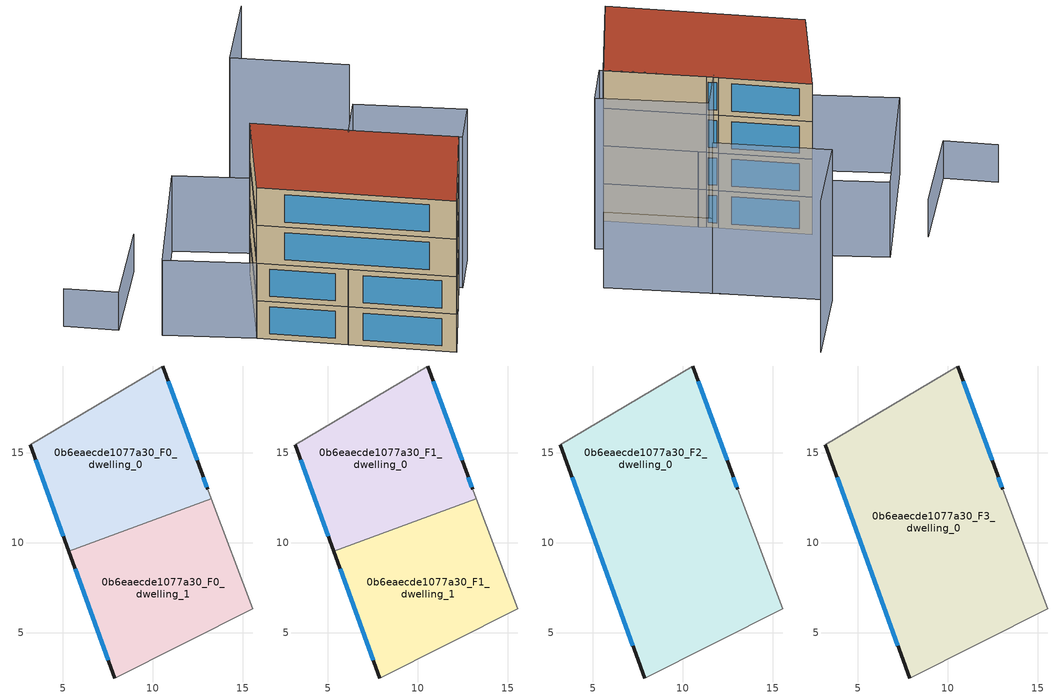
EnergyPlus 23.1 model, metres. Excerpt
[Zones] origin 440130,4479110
0b6eaecde1077a30_F0_dwelling_0
 floor ground (EU_floor_Construction): 10.57,19.84 12.77,13.76 13.05,12.97 13.25,12.46 5.32,9.53 3.19,15.44 z0
 wall outside (EU_wall_Construction): 13.05,12.97 12.77,13.76 10.57,19.84 / 3.19,15.44 5.32,9.53 z0:3
 wall adiabatic (EU_wall_Construction): 13.25,12.46 13.05,12.97 / 10.57,19.84 3.19,15.44 z0:3
 wall to 0b6eaecde1077a30_F0_dwelling_1 (EU_wall_Construction): 5.32,9.53 13.25,12.46 z0:3
 window (EU_Window_Construction): 12.47,14.6 10.87,18.99 / 13.01,13.08 12.81,13.65 / 3.48,14.62 5.03,10.35 z0.42:2.58
0b6eaecde1077a30_F0_dwelling_1
 floor ground (EU_floor_Construction): 13.25,12.46 15.55,6.33 7.87,2.47 5.32,9.53 z0
 wall outside (EU_wall_Construction): 5.32,9.53 7.87,2.47 z0:3
 wall adiabatic (EU_wall_Construction): 7.87,2.47 15.55,6.33 13.25,12.46 z0:3
 window (EU_Window_Construction): 5.68,8.55 7.52,3.45 z0.42:2.58
0b6eaecde1077a30_F1_dwelling_0
 floor to 0b6eaecde1077a30_F0_dwelling_0 (EU_floor_Construction): 10.56,19.84 12.77,13.76 13.05,12.97 13.25,12.46 5.32,9.53 3.19,15.44 z3
 wall outside (EU_wall_Construction): 13.05,12.97 12.77,13.76 10.57,19.84 / 3.19,15.44 5.32,9.53 z3:6
 wall adiabatic (EU_wall_Construction): 13.25,12.46 13.05,12.97 / 10.57,19.84 3.19,15.44 z3:6
 wall to 0b6eaecde1077a30_F1_dwelling_1 (EU_wall_Construction): 5.32,9.53 13.25,12.46 z3:6
 window (EU_Window_Construction): 12.47,14.6 10.87,18.99 / 13.01,13.08 12.81,13.65 / 3.48,14.62 5.03,10.35 z3.42:5.58
0b6eaecde1077a30_F1_dwelling_1
 floor to 0b6eaecde1077a30_F0_dwelling_1 (EU_floor_Construction): 13.25,12.46 15.55,6.33 7.87,2.47 5.32,9.53 z3
 wall outside (EU_wall_Construction): 5.32,9.53 7.87,2.47 z3:6
 wall adiabatic (EU_wall_Construction): 7.87,2.47 15.55,6.33 13.25,12.46 z3:6
 window (EU_Window_Construction): 5.68,8.55 7.52,3.45 z3.42:5.58
0b6eaecde1077a30_F2_dwelling_0
 floor to 0b6eaecde1077a30_F1_dwelling_0 (EU_floor_Construction): 10.56,19.84 12.77,13.76 13.05,12.97 13.25,12.46 5.32,9.53 3.19,15.44 z6
 floor to 0b6eaecde1077a30_F1_dwelling_1 (EU_floor_Construction): 13.25,12.46 15.55,6.33 7.87,2.47 5.32,9.53 z6
 wall outside (EU_wall_Construction): 3.19,15.44 7.87,2.47 / 13.05,12.97 12.77,13.76 10.57,19.84 z6:9
 wall adiabatic (EU_wall_Construction): 7.87,2.47 15.55,6.33 13.05,12.97 / 10.57,19.84 3.19,15.44 z6:9
 window (EU_Window_Construction): 3.84,13.64 7.22,4.27 / 12.47,14.6 10.87,18.99 / 13.01,13.08 12.81,13.65 z6.42:8.58
0b6eaecde1077a30_F3_dwelling_0
 floor to 0b6eaecde1077a30_F2_dwelling_0 (EU_floor_Construction): 10.56,19.84 12.77,13.76 13.05,12.97 15.55,6.33 7.87,2.47 3.19,15.44 z9
 wall outside (EU_wall_Construction): 3.19,15.44 7.87,2.47 / 13.05,12.97 12.77,13.76 10.57,19.84 z9:12
 wall adiabatic (EU_wall_Construction): 7.87,2.47 15.55,6.33 13.05,12.97 / 10.57,19.84 3.19,15.44 z9:12
 window (EU_Window_Construction): 3.84,13.64 7.22,4.27 / 12.47,14.6 10.87,18.99 / 13.01,13.08 12.81,13.65 z9.42:11.58
 roof outside (EU_roof_Construction): 15.55,6.33 13.05,12.97 12.77,13.76 10.57,19.84 3.19,15.44 7.87,2.47 z12
shading: 20.64,17.4 17.69,25.08 / 17.69,25.08 24.13,27.55 / 16.06,14.74 19.1,7.51 / 19.1,7.51 15.66,6.06 / 15.66,6.06 12.62,13.3 / 12.62,13.3 16.06,14.74 z0:12; 23.39,10.44 20.24,18.41 / 0.53,21.35 10.79,25.96 / 10.79,25.96 13.44,20.05 / 13.44,20.05 3.19,15.44 / 3.19,15.44 0.53,21.35 z0:6; 7.15,26.99 -0.2,24.32 / -0.2,24.32 -1.5,27.89 z0:3
[Building]
EU S2 Campaign: North Axis=0; Terrain=City; Solar Distribution=FullExterior
[Site:Location]
Madrid: Latitude=40.5; Longitude=-3.5; Time Zone=1; Elevation=609
[SizingPeriod:WeatherFileDays]
AnnualSizingPeriod: Begin Month=1; Begin Day of Month=1; End Month=12; End Day of Month=31; Day of Week for Start Day=Monday; Use Weather File Daylight Saving Period=No; Use Weather File Rain and Snow Indicators=No
[MATERIAL]
EU_InternalMass_Material: Roughness=MediumRough; Thickness=0.1; Conductivity=1; Density=1800; Specific Heat=900; Thermal Absorptance=0.9; Solar Absorptance=0.7; Visible Absorptance=0.7
[MATERIAL:NOMASS] Roughness=MediumRough; Thermal Absorptance=0.9; Solar Absorptance=0.7; Visible Absorptance=0.7
Name | Thermal Resistance
EU_wall_NoMass | 1.60022
EU_roof_NoMass | 1.57597
EU_floor_NoMass | 0.470652
[WINDOWMATERIAL:SIMPLEGLAZINGSYSTEM]
EU_Window_SimpleGlazing: UFactor=3.28802; Solar Heat Gain Coefficient=0.85; Visible Transmittance=0.85
[CONSTRUCTION]
EU_wall_Construction: EU_wall_NoMass
EU_roof_Construction: EU_roof_NoMass
EU_floor_Construction: EU_floor_NoMass
EU_InternalMass_Construction: EU_InternalMass_Material
EU_Window_Construction: EU_Window_SimpleGlazing
[ZONE] Type=1; Multiplier=1; Ceiling Height=autocalculate; Floor Area=autocalculate; Part of Total Floor Area=Yes
Name | Volume
0b6eaecde1077a30_F0_dwelling_0 | 178.958
0b6eaecde1077a30_F1_dwelling_0 | 178.957
0b6eaecde1077a30_F2_dwelling_0 | 357.909
0b6eaecde1077a30_F3_dwelling_0 | 357.918
0b6eaecde1077a30_F0_dwelling_1; 0b6eaecde1077a30_F1_dwelling_1 | 178.952
[INTERNALMASS] Construction=EU_InternalMass_Construction
Name | Zone or ZoneList | Surface Area
0b6eaecde1077a30_F0_dwelling_0_EU_InternalMass | 0b6eaecde1077a30_F0_dwelling_0 | 59.6546
0b6eaecde1077a30_F0_dwelling_1_EU_InternalMass | 0b6eaecde1077a30_F0_dwelling_1 | 59.652
0b6eaecde1077a30_F1_dwelling_0_EU_InternalMass | 0b6eaecde1077a30_F1_dwelling_0 | 59.6546
0b6eaecde1077a30_F1_dwelling_1_EU_InternalMass | 0b6eaecde1077a30_F1_dwelling_1 | 59.652
0b6eaecde1077a30_F2_dwelling_0_EU_InternalMass | 0b6eaecde1077a30_F2_dwelling_0 | 119.306
0b6eaecde1077a30_F3_dwelling_0_EU_InternalMass | 0b6eaecde1077a30_F3_dwelling_0 | 119.306
[OTHEREQUIPMENT] Fuel Type=Electricity; Design Level Calculation Method=Watts/Area; Power per Zone Floor Area=1; Fraction Latent=0; Fraction Radiant=0; Fraction Lost=0; Carbon Dioxide Generation Rate=0; EndUse Subcategory=EU_Step8_InternalGains
Name | Zone or ZoneList or Space or SpaceList | Schedule
EU_Step8_InternalGain_0b6eaecde1077a30_F0_dwelling_0_f000 | 0b6eaecde1077a30_F0_dwelling_0 | EU_Step8_GainSchedule_0b6eaecde1077a30_F0_dwelling_0_f000
EU_Step8_InternalGain_0b6eaecde1077a30_F0_dwelling_1_f000 | 0b6eaecde1077a30_F0_dwelling_1 | EU_Step8_GainSchedule_0b6eaecde1077a30_F0_dwelling_1_f000
EU_Step8_InternalGain_0b6eaecde1077a30_F1_dwelling_0_f000 | 0b6eaecde1077a30_F1_dwelling_0 | EU_Step8_GainSchedule_0b6eaecde1077a30_F1_dwelling_0_f000
EU_Step8_InternalGain_0b6eaecde1077a30_F1_dwelling_1_f000 | 0b6eaecde1077a30_F1_dwelling_1 | EU_Step8_GainSchedule_0b6eaecde1077a30_F1_dwelling_1_f000
EU_Step8_InternalGain_0b6eaecde1077a30_F2_dwelling_0_f000 | 0b6eaecde1077a30_F2_dwelling_0 | EU_Step8_GainSchedule_0b6eaecde1077a30_F2_dwelling_0_f000
EU_Step8_InternalGain_0b6eaecde1077a30_F3_dwelling_0_f000 | 0b6eaecde1077a30_F3_dwelling_0 | EU_Step8_GainSchedule_0b6eaecde1077a30_F3_dwelling_0_f000
[ZONEVENTILATION:DESIGNFLOWRATE] Schedule=EU_AlwaysOn; Design Flow Rate Calculation Method=AirChanges/Hour; Air Changes per Hour=0.480704; Ventilation Type=Natural; Fan Pressure Rise=0; Fan Total Efficiency=1; Constant Term Coefficient=1; Temperature Term Coefficient=0; Velocity Term Coefficient=0; Velocity Squared Term Coefficient=0; Minimum Indoor Temperature=-100; Maximum Indoor Temperature=100; Delta Temperature=-100; Minimum Outdoor Temperature=-100; Maximum Outdoor Temperature=100; Maximum Wind Speed=40
Name | Zone or ZoneList or Space or SpaceList
EU_ConstantAir_0b6eaecde1077a30_F0_dwelling_0 | 0b6eaecde1077a30_F0_dwelling_0
EU_ConstantAir_0b6eaecde1077a30_F0_dwelling_1 | 0b6eaecde1077a30_F0_dwelling_1
EU_ConstantAir_0b6eaecde1077a30_F1_dwelling_0 | 0b6eaecde1077a30_F1_dwelling_0
EU_ConstantAir_0b6eaecde1077a30_F1_dwelling_1 | 0b6eaecde1077a30_F1_dwelling_1
EU_ConstantAir_0b6eaecde1077a30_F2_dwelling_0 | 0b6eaecde1077a30_F2_dwelling_0
EU_ConstantAir_0b6eaecde1077a30_F3_dwelling_0 | 0b6eaecde1077a30_F3_dwelling_0
[HVACTEMPLATE:THERMOSTAT] Constant Heating Setpoint=20; Constant Cooling Setpoint=50
EU_HeatOnly_0b6eaecde1077a30_F0_dwelling_0; EU_HeatOnly_0b6eaecde1077a30_F0_dwelling_1; EU_HeatOnly_0b6eaecde1077a30_F1_dwelling_0; EU_HeatOnly_0b6eaecde1077a30_F1_dwelling_1; EU_HeatOnly_0b6eaecde1077a30_F2_dwelling_0; EU_HeatOnly_0b6eaecde1077a30_F3_dwelling_0
[HVACTEMPLATE:ZONE:IDEALLOADSAIRSYSTEM] System Availability Schedule=EU_AlwaysOn; Maximum Heating Supply Air Temperature=50; Minimum Cooling Supply Air Temperature=13; Maximum Heating Supply Air Humidity Ratio=0.0156; Minimum Cooling Supply Air Humidity Ratio=0.0077; Heating Limit=NoLimit; Cooling Limit=NoLimit; Heating Availability Schedule=EU_AlwaysOn; Cooling Availability Schedule=EU_CoolingOff; Dehumidification Control Type=ConstantSensibleHeatRatio; Cooling Sensible Heat Ratio=0.7; Dehumidification Setpoint=60; Humidification Control Type=None; Humidification Setpoint=30; Outdoor Air Method=None; Outdoor Air Flow Rate per Person=0.00944; Outdoor Air Flow Rate per Zone Floor Area=0; Outdoor Air Flow Rate per Zone=0; Demand Controlled Ventilation Type=None; Outdoor Air Economizer Type=NoEconomizer; Heat Recovery Type=None; Sensible Heat Recovery Effectiveness=0.7; Latent Heat Recovery Effectiveness=0.65
Name | Template Thermostat
0b6eaecde1077a30_F0_dwelling_0 | EU_HeatOnly_0b6eaecde1077a30_F0_dwelling_0
0b6eaecde1077a30_F0_dwelling_1 | EU_HeatOnly_0b6eaecde1077a30_F0_dwelling_1
0b6eaecde1077a30_F1_dwelling_0 | EU_HeatOnly_0b6eaecde1077a30_F1_dwelling_0
0b6eaecde1077a30_F1_dwelling_1 | EU_HeatOnly_0b6eaecde1077a30_F1_dwelling_1
0b6eaecde1077a30_F2_dwelling_0 | EU_HeatOnly_0b6eaecde1077a30_F2_dwelling_0
0b6eaecde1077a30_F3_dwelling_0 | EU_HeatOnly_0b6eaecde1077a30_F3_dwelling_0
[SIZING:ZONE] Zone Cooling Design Supply Air Temperature Input Method=SupplyAirTemperature; Zone Cooling Design Supply Air Temperature=13; Zone Heating Design Supply Air Temperature Input Method=SupplyAirTemperature; Zone Heating Design Supply Air Temperature=50; Zone Cooling Design Supply Air Humidity Ratio=0.008; Zone Heating Design Supply Air Humidity Ratio=0.008; Cooling Design Air Flow Method=DesignDay; Cooling Design Air Flow Rate=0; Cooling Minimum Air Flow per Zone Floor Area=0.000762; Cooling Minimum Air Flow=0; Cooling Minimum Air Flow Fraction=0.2; Heating Design Air Flow Method=DesignDay; Heating Design Air Flow Rate=0; Heating Maximum Air Flow per Zone Floor Area=0.002032; Heating Maximum Air Flow=0.141576; Heating Maximum Air Flow Fraction=0.3; Account for Dedicated Outdoor Air System=No; Dedicated Outdoor Air System Control Strategy=NeutralSupplyAir; Dedicated Outdoor Air Low Setpoint Temperature for Design=autosize; Dedicated Outdoor Air High Setpoint Temperature for Design=autosize; Zone Load Sizing Method=Sensible Load Only No Latent Load; Zone Latent Cooling Design Supply Air Humidity Ratio Input Method=HumidityRatioDifference; Zone Cooling Design Supply Air Humidity Ratio Difference=0.005; Zone Latent Heating Design Supply Air Humidity Ratio Input Method=HumidityRatioDifference; Zone Humidification Design Supply Air Humidity Ratio Difference=0.005
0b6eaecde1077a30_F0_dwelling_0; 0b6eaecde1077a30_F0_dwelling_1; 0b6eaecde1077a30_F1_dwelling_0; 0b6eaecde1077a30_F1_dwelling_1; 0b6eaecde1077a30_F2_dwelling_0; 0b6eaecde1077a30_F3_dwelling_0
[SCHEDULE:CONSTANT]
Name | Hourly Value
EU_AlwaysOn | 1
EU_CoolingOff | 0
[SCHEDULE:FILE] Column Number=1; Rows to Skip at Top=0; Number of Hours of Data=8760; Column Separator=Comma; Interpolate to Timestep=No; Minutes per Item=60; Adjust Schedule for Daylight Savings=Yes
Name | File
EU_Step8_GainSchedule_0b6eaecde1077a30_F0_dwelling_0_f000 | ../../schedules/0b6eaecde1077a30/0b6eaecde1077a30_F0_dwelling_0_f000_gain.csv
EU_Step8_GainSchedule_0b6eaecde1077a30_F0_dwelling_1_f000 | ../../schedules/0b6eaecde1077a30/0b6eaecde1077a30_F0_dwelling_1_f000_gain.csv
EU_Step8_GainSchedule_0b6eaecde1077a30_F1_dwelling_0_f000 | ../../schedules/0b6eaecde1077a30/0b6eaecde1077a30_F1_dwelling_0_f000_gain.csv
EU_Step8_GainSchedule_0b6eaecde1077a30_F1_dwelling_1_f000 | ../../schedules/0b6eaecde1077a30/0b6eaecde1077a30_F1_dwelling_1_f000_gain.csv
EU_Step8_GainSchedule_0b6eaecde1077a30_F2_dwelling_0_f000 | ../../schedules/0b6eaecde1077a30/0b6eaecde1077a30_F2_dwelling_0_f000_gain.csv
EU_Step8_GainSchedule_0b6eaecde1077a30_F3_dwelling_0_f000 | ../../schedules/0b6eaecde1077a30/0b6eaecde1077a30_F3_dwelling_0_f000_gain.csv
